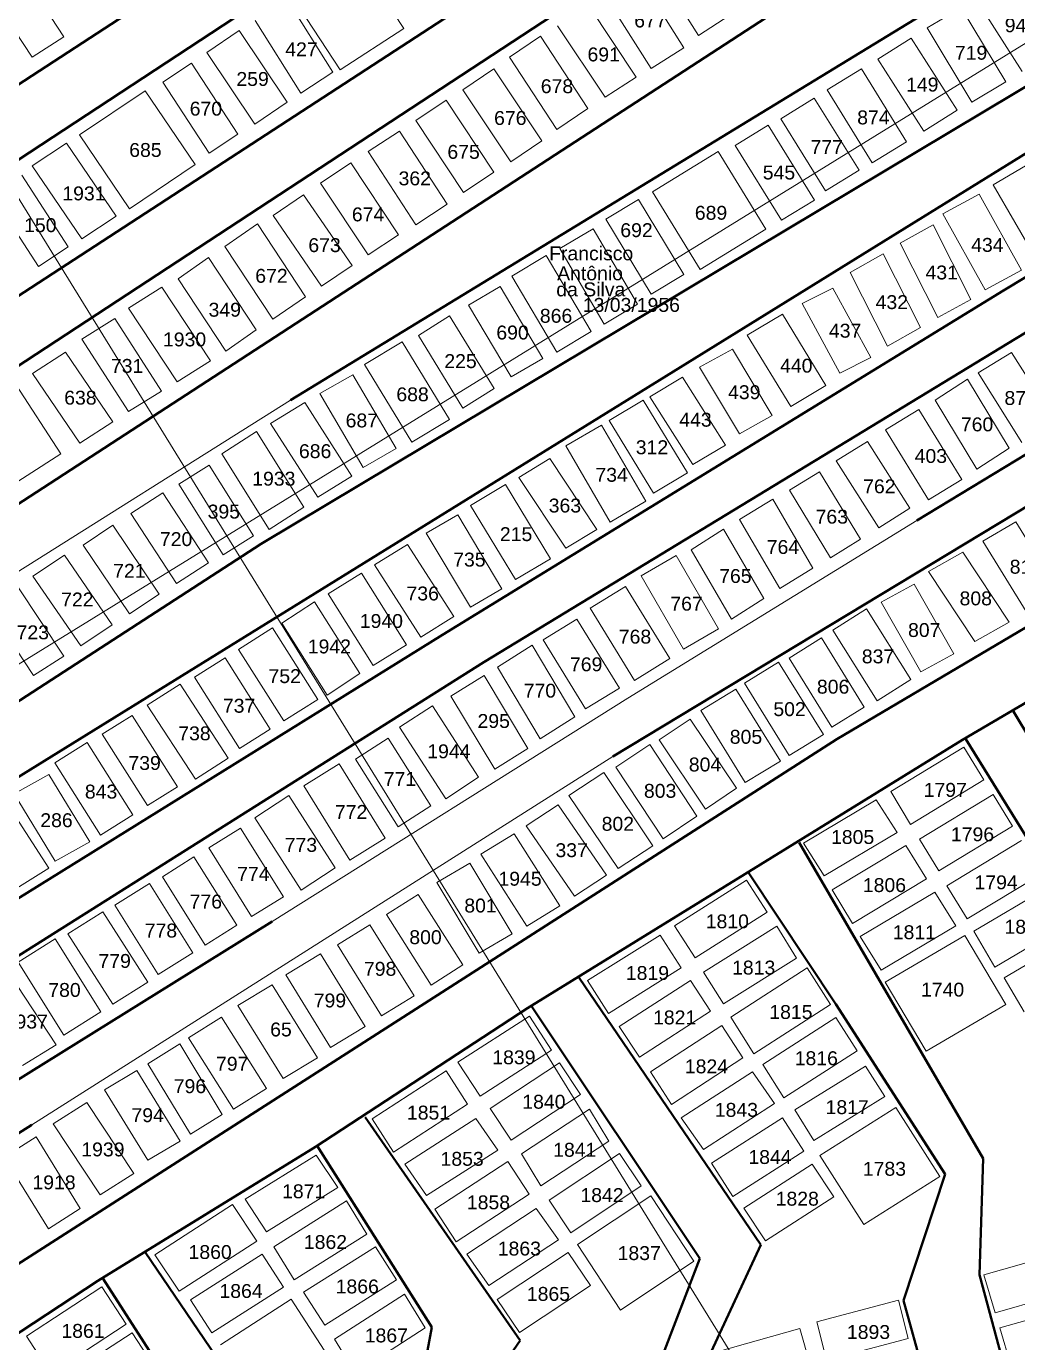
# Model space of a CAD drawing. Header units: inches. Extents: x 0 to 420, y 0 to 297.
# Drawn here: x 122.3 to 150.84, y 95.32 to 133.22 of the extents above; entities that cross this region are included whole.
import ezdxf

# ---------------------------------------------------------------- set-up
doc = ezdxf.new("R2010")
doc.units = ezdxf.units.IN
doc.header["$LTSCALE"] = 2.5
doc.header["$MEASUREMENT"] = 0
doc.layers.get('0').update_dxf_attribs({"lineweight": 0})
doc.layers.add('MALHA_COORDENADA4', color=10, linetype='Continuous', lineweight=0)
doc.layers.add('PEN 04', color=4, linetype='Continuous', lineweight=40)
doc.styles.get("Standard").update_dxf_attribs({"font": 'arial.ttf'})

msp = doc.modelspace()

# ---------------------------------------------------------------- linework, layer by layer
for p, q in [((131.758, 135.308, 2.671), (133.166, 133.16, 2.681)), ((122.007, 135.012, 2.697), (123.384, 132.925, 2.6)), ((140.347, 135.012, 2.456), (141.652, 132.959, 2.376)), ((139.883, 134.739, 2.526), (141.228, 132.609, 2.368)), ((121.093, 134.425, 2.661), (122.47, 132.338, 2.564)), ((129.814, 134.002, 2.672), (131.129, 131.904, 2.682)), ((129.93, 134.123, 2.674), (131.337, 131.975, 2.684)), ((138.492, 133.81, 2.472), (139.855, 131.756, 2.279)), ((138.941, 134.143, 2.495), (140.285, 132.013, 2.337)), ((149.663, 133.967, 2.264), (150.963, 131.924, 2.079)), ((141.652, 132.959, 2.376), (142.549, 133.547, 2.364)), ((148.233, 133.176, 2.28), (149.211, 133.757, 2.326)), ((149.211, 133.757, 2.326), (150.493, 131.622, 2.116)), ((127.497, 132.472, 2.397), (128.429, 133.106, 2.441)), ((128.429, 133.106, 2.441), (129.808, 131.036, 2.373)), ((128.887, 133.393, 2.376), (130.202, 131.296, 2.386)), ((131.337, 131.975, 2.684), (133.166, 133.16, 2.681)), ((137.596, 133.238, 2.478), (138.959, 131.183, 2.285)), ((148.233, 133.176, 2.28), (149.514, 131.04, 2.07)), ((122.47, 132.338, 2.564), (123.384, 132.925, 2.6)), ((136.209, 132.334, 2.377), (137.1, 132.94, 2.426)), ((137.1, 132.94, 2.426), (138.466, 130.86, 2.288)), ((147.77, 132.88, 2.172), (146.812, 132.276, 2.143)), ((147.77, 132.88, 2.172), (149.095, 130.807, 1.999)), ((127.497, 132.472, 2.397), (128.876, 130.403, 2.329)), ((136.209, 132.334, 2.377), (137.574, 130.254, 2.239)), ((140.285, 132.013, 2.337), (141.228, 132.609, 2.368)), ((146.812, 132.276, 2.143), (148.137, 130.204, 1.97)), ((127.058, 132.163, 2.38), (126.228, 131.616, 2.394)), ((127.058, 132.163, 2.38), (128.395, 130.12, 2.339)), ((131.129, 131.904, 2.682), (130.202, 131.296, 2.386)), ((135.755, 132, 2.358), (134.863, 131.399, 2.348)), ((135.755, 132, 2.358), (137.137, 129.928, 2.232)), ((145.357, 131.394, 2.144), (146.346, 132, 2.163)), ((146.346, 132, 2.163), (147.639, 129.895, 1.975)), ((126.228, 131.616, 2.394), (127.565, 129.573, 2.353)), ((139.855, 131.756, 2.279), (138.959, 131.183, 2.285)), ((149.514, 131.04, 2.07), (150.493, 131.622, 2.116)), ((123.83, 130.1, 2.413), (125.723, 131.369, 2.424)), ((125.723, 131.369, 2.424), (127.161, 129.243, 2.373)), ((134.863, 131.399, 2.348), (136.245, 129.327, 2.222)), ((144.979, 131.153, 2.108), (144.016, 130.565, 2.079)), ((144.979, 131.153, 2.108), (146.273, 129.08, 1.932)), ((145.357, 131.394, 2.144), (146.65, 129.289, 1.956)), ((128.876, 130.403, 2.329), (129.808, 131.036, 2.373)), ((133.511, 130.513, 2.259), (134.384, 131.101, 2.289)), ((134.384, 131.101, 2.289), (135.759, 129.025, 2.182)), ((137.574, 130.254, 2.239), (138.466, 130.86, 2.288)), ((149.095, 130.807, 1.999), (148.137, 130.204, 1.97)), ((133.511, 130.513, 2.259), (134.886, 128.437, 2.152)), ((133.511, 130.513, 2.259), (134.886, 128.437, 2.152)), ((144.016, 130.565, 2.079), (145.31, 128.492, 1.903)), ((123.83, 130.1, 2.413), (125.269, 127.973, 2.362)), ((128.395, 130.12, 2.339), (127.565, 129.573, 2.353)), ((133.039, 130.21, 2.284), (132.139, 129.618, 2.241)), ((133.039, 130.21, 2.284), (134.411, 128.103, 2.161)), ((142.705, 129.794, 2.128), (143.659, 130.378, 2.127)), ((143.659, 130.378, 2.127), (144.991, 128.223, 1.942)), ((123.46, 129.859, 2.41), (122.47, 129.208, 2.38)), ((123.46, 129.859, 2.41), (124.886, 127.758, 2.325)), ((137.137, 129.928, 2.232), (136.245, 129.327, 2.222)), ((142.705, 129.794, 2.128), (144.037, 127.639, 1.943)), ((146.65, 129.289, 1.956), (147.639, 129.895, 1.975)), ((125.269, 127.973, 2.362), (127.161, 129.243, 2.373)), ((130.772, 128.708, 2.175), (131.643, 129.291, 2.187)), ((131.643, 129.291, 2.187), (133.01, 127.225, 2.07)), ((132.139, 129.618, 2.241), (133.511, 127.51, 2.118)), ((142.216, 129.622, 2.067), (140.33, 128.462, 1.995)), ((142.216, 129.622, 2.067), (143.584, 127.385, 1.88)), ((122.17, 128.934, 2.328), (123.508, 126.877, 2.286)), ((122.47, 129.208, 2.38), (123.896, 127.108, 2.295)), ((134.886, 128.437, 2.152), (135.759, 129.025, 2.182)), ((146.273, 129.08, 1.932), (145.31, 128.492, 1.903)), ((150.132, 128.665, 1.823), (151.066, 129.203, 1.891)), ((130.772, 128.708, 2.175), (132.139, 126.642, 2.058)), ((150.132, 128.665, 1.823), (151.375, 126.514, 1.706)), ((121.313, 128.37, 2.266), (122.651, 126.313, 2.224)), ((130.281, 128.374, 2.209), (129.404, 127.779, 2.239)), ((130.281, 128.374, 2.209), (131.677, 126.333, 2.083)), ((138.98, 127.672, 2.002), (139.92, 128.241, 1.961)), ((139.92, 128.241, 1.961), (141.225, 126.082, 1.795)), ((140.33, 128.462, 1.995), (141.699, 126.225, 1.808)), ((144.037, 127.639, 1.943), (144.991, 128.223, 1.942)), ((149.729, 128.393, 1.874), (148.68, 127.826, 1.868)), ((149.729, 128.393, 1.874), (150.951, 126.204, 1.762)), ((124.886, 127.758, 2.325), (123.896, 127.108, 2.295)), ((129.404, 127.779, 2.239), (130.801, 125.738, 2.113)), ((134.411, 128.103, 2.161), (133.511, 127.51, 2.118)), ((148.68, 127.826, 1.868), (149.902, 125.637, 1.756)), ((128.014, 126.889, 2.304), (128.955, 127.533, 2.319)), ((128.955, 127.533, 2.319), (130.339, 125.434, 2.121)), ((138.618, 127.397, 1.986), (137.662, 126.824, 1.942)), ((138.618, 127.397, 1.986), (139.892, 125.224, 1.804)), ((138.98, 127.672, 2.002), (140.286, 125.513, 1.836)), ((143.584, 127.385, 1.88), (141.699, 126.225, 1.808)), ((147.455, 126.985, 1.743), (148.403, 127.509, 1.716)), ((148.403, 127.509, 1.716), (149.489, 125.361, 1.669)), ((132.139, 126.642, 2.058), (133.01, 127.225, 2.07)), ((147.455, 126.985, 1.743), (148.541, 124.837, 1.696)), ((122.651, 126.313, 2.224), (123.508, 126.877, 2.286)), ((128.014, 126.889, 2.304), (129.398, 124.79, 2.106)), ((136.273, 126.027, 1.968), (137.264, 126.625, 1.959)), ((137.264, 126.625, 1.959), (138.561, 124.437, 1.783)), ((137.662, 126.824, 1.942), (138.936, 124.651, 1.76)), ((146.962, 126.675, 1.741), (146.014, 126.135, 1.739)), ((146.962, 126.675, 1.741), (148.037, 124.551, 1.667)), ((127.545, 126.566, 2.254), (126.67, 125.949, 2.255)), ((127.545, 126.566, 2.254), (128.917, 124.485, 2.076)), ((131.677, 126.333, 2.083), (130.801, 125.738, 2.113)), ((126.67, 125.949, 2.255), (128.042, 123.869, 2.077)), ((136.273, 126.027, 1.968), (137.57, 123.839, 1.792)), ((140.286, 125.513, 1.836), (141.225, 126.082, 1.795)), ((146.014, 126.135, 1.739), (147.088, 124.012, 1.665)), ((150.951, 126.204, 1.762), (149.902, 125.637, 1.756)), ((125.242, 125.105, 2.13), (126.203, 125.717, 2.17)), ((126.203, 125.717, 2.17), (127.603, 123.597, 2.018)), ((135.944, 125.733, 1.895), (135.033, 125.2, 1.949)), ((135.944, 125.733, 1.895), (137.168, 123.662, 1.763)), ((144.631, 125.24, 1.707), (145.517, 125.687, 1.715)), ((145.517, 125.687, 1.715), (146.608, 123.685, 1.639)), ((125.242, 125.105, 2.13), (126.642, 122.985, 1.978)), ((129.398, 124.79, 2.106), (130.339, 125.434, 2.121)), ((135.033, 125.2, 1.949), (136.256, 123.129, 1.817)), ((139.892, 125.224, 1.804), (138.936, 124.651, 1.76)), ((144.631, 125.24, 1.707), (145.722, 123.238, 1.631)), ((148.541, 124.837, 1.696), (149.489, 125.361, 1.669)), ((124.849, 124.807, 2.134), (123.904, 124.216, 2.074)), ((124.849, 124.807, 2.134), (126.189, 122.721, 1.928)), ((133.587, 124.324, 1.889), (134.484, 124.884, 1.877)), ((134.484, 124.884, 1.877), (135.765, 122.793, 1.773)), ((144.067, 124.936, 1.699), (143.053, 124.331, 1.696)), ((144.067, 124.936, 1.699), (145.319, 122.881, 1.594)), ((128.917, 124.485, 2.076), (128.042, 123.869, 2.077)), ((133.587, 124.324, 1.889), (134.868, 122.234, 1.785)), ((137.57, 123.839, 1.792), (138.561, 124.437, 1.783)), ((143.053, 124.331, 1.696), (144.305, 122.276, 1.591)), ((148.037, 124.551, 1.667), (147.088, 124.012, 1.665)), ((123.904, 124.216, 2.074), (125.243, 122.13, 1.868)), ((133.121, 124.139, 1.925), (132.037, 123.487, 1.914)), ((133.121, 124.139, 1.925), (134.482, 121.904, 1.809)), ((122.484, 123.225, 1.939), (123.432, 123.838, 1.937)), ((123.432, 123.838, 1.937), (124.791, 121.836, 1.849)), ((126.642, 122.985, 1.978), (127.603, 123.597, 2.018)), ((137.168, 123.662, 1.763), (136.256, 123.129, 1.817)), ((141.683, 123.413, 1.649), (142.63, 123.933, 1.676)), ((142.63, 123.933, 1.676), (143.774, 122.015, 1.572)), ((145.722, 123.238, 1.631), (146.608, 123.685, 1.639)), ((150.663, 123.832, 1.607), (149.698, 123.249, 1.633)), ((150.663, 123.832, 1.607), (151.922, 121.829, 1.429)), ((122.484, 123.225, 1.939), (123.843, 121.223, 1.851)), ((130.748, 122.65, 1.908), (131.698, 123.188, 1.933)), ((131.698, 123.188, 1.933), (132.945, 121.064, 1.775)), ((132.037, 123.487, 1.914), (133.398, 121.252, 1.798)), ((141.683, 123.413, 1.649), (142.826, 121.495, 1.545)), ((149.698, 123.249, 1.633), (150.957, 121.246, 1.455)), ((122.004, 122.908, 1.965), (123.3, 120.911, 1.871)), ((141.193, 123.119, 1.649), (140.245, 122.561, 1.634)), ((141.193, 123.119, 1.649), (142.431, 121.161, 1.55)), ((145.319, 122.881, 1.594), (144.305, 122.276, 1.591)), ((148.463, 122.463, 1.542), (149.396, 123.064, 1.54)), ((149.396, 123.064, 1.54), (150.591, 121.075, 1.445)), ((129.909, 122.457, 1.974), (116.827, 114.229, 1.64)), ((126.189, 122.721, 1.928), (125.243, 122.13, 1.868)), ((130.748, 122.65, 1.908), (131.995, 120.526, 1.75)), ((134.868, 122.234, 1.785), (135.765, 122.793, 1.773)), ((139.081, 121.872, 1.622), (140.057, 122.46, 1.643)), ((140.057, 122.46, 1.643), (141.333, 120.366, 1.539)), ((140.245, 122.561, 1.634), (141.482, 120.604, 1.535)), ((148.463, 122.463, 1.542), (149.657, 120.474, 1.447)), ((130.315, 122.392, 1.894), (129.331, 121.788, 1.89)), ((130.315, 122.392, 1.894), (131.674, 120.275, 1.695)), ((147.988, 122.194, 1.552), (147.031, 121.608, 1.537)), ((147.988, 122.194, 1.552), (149.225, 120.179, 1.459)), ((123.843, 121.223, 1.851), (124.791, 121.836, 1.849)), ((129.331, 121.788, 1.89), (130.69, 119.671, 1.691)), ((134.482, 121.904, 1.809), (133.398, 121.252, 1.798)), ((138.857, 121.739, 1.621), (137.83, 121.142, 1.556)), ((138.857, 121.739, 1.621), (140.131, 119.548, 1.545)), ((139.081, 121.872, 1.622), (140.356, 119.778, 1.518)), ((142.826, 121.495, 1.545), (143.774, 122.015, 1.572)), ((127.93, 120.916, 1.834), (128.93, 121.557, 1.832)), ((128.93, 121.557, 1.832), (130.289, 119.376, 1.691)), ((147.031, 121.608, 1.537), (148.267, 119.593, 1.444)), ((123.3, 120.911, 1.871), (121.47, 119.74, 1.871)), ((127.93, 120.916, 1.834), (129.289, 118.735, 1.693)), ((131.995, 120.526, 1.75), (132.945, 121.064, 1.775)), ((137.83, 121.142, 1.556), (139.103, 118.951, 1.48)), ((142.431, 121.161, 1.55), (141.482, 120.604, 1.535)), ((145.617, 120.709, 1.437), (146.514, 121.271, 1.471)), ((146.514, 121.271, 1.471), (147.733, 119.346, 1.394)), ((149.657, 120.474, 1.447), (150.591, 121.075, 1.445)), ((127.564, 120.588, 1.785), (126.688, 120.038, 1.732)), ((127.564, 120.588, 1.785), (128.843, 118.556, 1.658)), ((136.476, 120.235, 1.57), (137.373, 120.779, 1.595)), ((137.373, 120.779, 1.595), (138.728, 118.74, 1.472)), ((145.617, 120.709, 1.437), (146.836, 118.785, 1.36)), ((131.674, 120.275, 1.695), (130.69, 119.671, 1.691)), ((136.476, 120.235, 1.57), (137.83, 118.196, 1.447)), ((140.356, 119.778, 1.518), (141.333, 120.366, 1.539)), ((145.137, 120.401, 1.396), (144.27, 119.867, 1.352)), ((145.137, 120.401, 1.396), (146.316, 118.456, 1.367)), ((149.225, 120.179, 1.459), (148.267, 119.593, 1.444)), ((125.308, 119.195, 1.738), (126.228, 119.795, 1.735)), ((126.228, 119.795, 1.735), (127.544, 117.777, 1.639)), ((126.688, 120.038, 1.732), (127.968, 118.006, 1.605)), ((136.098, 120.028, 1.576), (135.083, 119.426, 1.561)), ((136.098, 120.028, 1.576), (137.393, 117.896, 1.422)), ((144.27, 119.867, 1.352), (145.449, 117.922, 1.323)), ((135.083, 119.426, 1.561), (136.378, 117.294, 1.407)), ((140.131, 119.548, 1.545), (139.103, 118.951, 1.48)), ((142.834, 119.023, 1.351), (143.787, 119.61, 1.383)), ((143.787, 119.61, 1.383), (144.945, 117.62, 1.337)), ((125.308, 119.195, 1.738), (126.625, 117.177, 1.642)), ((129.289, 118.735, 1.693), (130.289, 119.376, 1.691)), ((133.815, 118.633, 1.586), (134.723, 119.162, 1.592)), ((134.723, 119.162, 1.592), (135.99, 117.025, 1.416)), ((142.834, 119.023, 1.351), (143.993, 117.033, 1.305)), ((146.836, 118.785, 1.36), (147.733, 119.346, 1.394)), ((124.791, 118.861, 1.694), (123.938, 118.289, 1.667)), ((124.791, 118.861, 1.694), (126.128, 116.877, 1.593)), ((133.815, 118.633, 1.586), (135.083, 116.496, 1.41)), ((137.83, 118.196, 1.447), (138.728, 118.74, 1.472)), ((139.613, 113.878, 1.209), (147.938, 118.998, 1.395)), ((142.37, 118.742, 1.352), (141.435, 118.15, 1.317)), ((142.37, 118.742, 1.352), (143.529, 116.748, 1.283)), ((149.835, 118.398, 1.187), (150.779, 118.953, 1.217)), ((150.779, 118.953, 1.217), (152.028, 116.933, 1.043)), ((123.938, 118.289, 1.667), (125.275, 116.304, 1.566)), ((128.843, 118.556, 1.658), (127.968, 118.006, 1.605)), ((132.325, 117.716, 1.483), (133.275, 118.309, 1.505)), ((133.275, 118.309, 1.505), (134.612, 116.232, 1.388)), ((146.316, 118.456, 1.367), (145.449, 117.922, 1.323)), ((149.835, 118.398, 1.187), (151.084, 116.379, 1.013)), ((122.493, 117.396, 1.694), (123.4, 117.995, 1.706)), ((123.4, 117.995, 1.706), (124.775, 115.989, 1.504)), ((137.393, 117.896, 1.422), (136.378, 117.294, 1.407)), ((140, 117.406, 1.343), (141.004, 117.992, 1.375)), ((141.004, 117.992, 1.375), (142.225, 115.877, 1.31)), ((141.435, 118.15, 1.317), (142.595, 116.156, 1.248)), ((149.257, 118.081, 1.205), (148.269, 117.53, 1.201)), ((149.257, 118.081, 1.205), (150.593, 116.064, 1.001)), ((126.625, 117.177, 1.642), (127.544, 117.777, 1.639)), ((132.325, 117.716, 1.483), (133.662, 115.639, 1.366)), ((143.993, 117.033, 1.305), (144.945, 117.62, 1.337)), ((148.269, 117.53, 1.201), (149.604, 115.513, 0.997)), ((122.039, 117.117, 1.679), (123.381, 115.091, 1.484)), ((122.493, 117.396, 1.694), (123.868, 115.391, 1.492)), ((131.952, 117.478, 1.507), (130.991, 116.881, 1.514)), ((131.952, 117.478, 1.507), (133.248, 115.416, 1.338)), ((140, 117.406, 1.343), (141.221, 115.292, 1.278)), ((146.906, 116.644, 1.181), (147.86, 117.166, 1.234)), ((147.86, 117.166, 1.234), (149.001, 115.157, 0.987)), ((126.128, 116.877, 1.593), (125.275, 116.304, 1.566)), ((130.991, 116.881, 1.514), (132.287, 114.819, 1.345)), ((135.083, 116.496, 1.41), (135.99, 117.025, 1.416)), ((138.532, 116.467, 1.31), (139.551, 117.098, 1.32)), ((139.551, 117.098, 1.32), (140.827, 115.024, 1.146)), ((143.529, 116.748, 1.283), (142.595, 116.156, 1.248)), ((121.171, 116.554, 1.636), (122.513, 114.528, 1.441)), ((129.66, 116.039, 1.522), (130.597, 116.655, 1.529)), ((130.597, 116.655, 1.529), (131.902, 114.587, 1.323)), ((138.532, 116.467, 1.31), (139.808, 114.393, 1.136)), ((146.487, 116.453, 1.198), (145.521, 115.841, 1.193)), ((146.487, 116.453, 1.198), (147.76, 114.414, 0.928)), ((146.906, 116.644, 1.181), (148.047, 114.636, 0.934)), ((123.868, 115.391, 1.492), (124.775, 115.989, 1.504)), ((129.66, 116.039, 1.522), (130.965, 113.971, 1.316)), ((133.662, 115.639, 1.366), (134.612, 116.232, 1.388)), ((138.151, 116.155, 1.314), (137.18, 115.562, 1.297)), ((138.151, 116.155, 1.314), (139.372, 114.169, 1.151)), ((150.593, 116.064, 1.001), (149.604, 115.513, 0.997)), ((129.392, 115.901, 1.55), (128.409, 115.285, 1.513)), ((129.392, 115.901, 1.55), (130.693, 113.84, 1.328)), ((141.221, 115.292, 1.278), (142.225, 115.877, 1.31)), ((144.26, 115.036, 1.148), (145.192, 115.613, 1.102)), ((145.192, 115.613, 1.102), (146.419, 113.618, 0.894)), ((145.521, 115.841, 1.193), (146.795, 113.802, 0.923)), ((128.409, 115.285, 1.513), (129.711, 113.224, 1.291)), ((133.248, 115.416, 1.338), (132.287, 114.819, 1.345)), ((135.868, 114.774, 1.262), (136.861, 115.403, 1.282)), ((136.861, 115.403, 1.282), (138.089, 113.34, 1.128)), ((137.18, 115.562, 1.297), (138.4, 113.576, 1.134)), ((123.381, 115.091, 1.484), (122.513, 114.528, 1.441)), ((127.141, 114.487, 1.326), (128.022, 115.038, 1.397)), ((128.022, 115.038, 1.397), (129.319, 112.983, 1.29)), ((139.808, 114.393, 1.136), (140.827, 115.024, 1.146)), ((143.955, 114.916, 1.125), (142.969, 114.312, 1.174)), ((143.955, 114.916, 1.125), (145.243, 112.83, 0.799)), ((144.26, 115.036, 1.148), (145.488, 113.041, 0.94)), ((148.047, 114.636, 0.934), (149.001, 115.157, 0.987)), ((127.141, 114.487, 1.326), (128.438, 112.432, 1.219)), ((130.965, 113.971, 1.316), (131.902, 114.587, 1.323)), ((135.476, 114.532, 1.228), (134.519, 113.937, 1.224)), ((135.476, 114.532, 1.228), (136.742, 112.434, 1.083)), ((135.868, 114.774, 1.262), (137.096, 112.711, 1.108)), ((126.727, 114.284, 1.325), (125.784, 113.682, 1.298)), ((126.727, 114.284, 1.325), (128.116, 112.153, 1.216)), ((139.372, 114.169, 1.151), (138.4, 113.576, 1.134)), ((141.715, 113.523, 1.046), (142.726, 114.141, 1.038)), ((142.726, 114.141, 1.038), (144.007, 112.065, 0.875)), ((142.969, 114.312, 1.174), (144.256, 112.226, 0.848)), ((147.76, 114.414, 0.928), (146.795, 113.802, 0.923)), ((129.374, 107.449, 0.952), (139.613, 113.878, 1.209)), ((130.693, 113.84, 1.328), (129.711, 113.224, 1.291)), ((134.519, 113.937, 1.224), (135.785, 111.839, 1.079)), ((124.487, 112.844, 1.226), (125.353, 113.381, 1.269)), ((125.353, 113.381, 1.269), (126.654, 111.326, 1.173)), ((125.784, 113.682, 1.298), (127.172, 111.55, 1.189)), ((133.041, 113.042, 1.102), (133.99, 113.662, 1.13)), ((133.99, 113.662, 1.13), (135.322, 111.602, 1.083)), ((137.096, 112.711, 1.108), (138.089, 113.34, 1.128)), ((141.715, 113.523, 1.046), (142.996, 111.448, 0.883)), ((145.488, 113.041, 0.94), (146.419, 113.618, 0.894)), ((128.438, 112.432, 1.219), (129.319, 112.983, 1.29)), ((133.041, 113.042, 1.102), (134.373, 110.982, 1.055)), ((141.412, 113.28, 0.992), (140.522, 112.68, 1)), ((141.412, 113.28, 0.992), (142.743, 111.284, 0.811)), ((124.049, 112.6, 1.243), (123.127, 112.017, 1.248)), ((124.049, 112.6, 1.243), (125.365, 110.522, 1.114)), ((124.487, 112.844, 1.226), (125.788, 110.788, 1.13)), ((132.722, 112.733, 1.08), (131.776, 112.126, 1.051)), ((132.722, 112.733, 1.08), (133.95, 110.78, 1.003)), ((140.522, 112.68, 1), (141.853, 110.684, 0.819)), ((145.243, 112.83, 0.799), (144.256, 112.226, 0.848)), ((139.18, 112.199, 1.044), (122.458, 101.6, 0.681)), ((136.742, 112.434, 1.083), (135.785, 111.839, 1.079)), ((139.274, 111.892, 0.929), (140.247, 112.546, 0.969)), ((140.247, 112.546, 0.969), (141.601, 110.485, 0.815)), ((149.289, 112.473, 0.662), (147.182, 111.195, 0.901)), ((149.289, 112.473, 0.662), (149.861, 111.525, 0.659)), ((123.127, 112.017, 1.248), (124.442, 109.939, 1.119)), ((128.116, 112.153, 1.216), (127.172, 111.55, 1.189)), ((130.294, 111.36, 1.16), (131.31, 111.993, 1.138)), ((131.31, 111.993, 1.138), (132.632, 109.85, 1.023)), ((131.776, 112.126, 1.051), (133.004, 110.173, 0.974)), ((139.274, 111.892, 0.929), (140.628, 109.831, 0.775)), ((142.996, 111.448, 0.883), (144.007, 112.065, 0.875)), ((121.954, 111.126, 1.164), (122.951, 111.678, 1.191)), ((122.951, 111.678, 1.191), (124.128, 109.743, 1.119)), ((134.373, 110.982, 1.055), (135.322, 111.602, 1.083)), ((138.922, 111.737, 0.919), (137.922, 111.081, 0.93)), ((138.922, 111.737, 0.919), (140.338, 109.63, 0.766)), ((149.861, 111.525, 0.659), (147.754, 110.247, 0.898)), ((121.954, 111.126, 1.164), (123.13, 109.191, 1.092)), ((125.788, 110.788, 1.13), (126.654, 111.326, 1.173)), ((129.854, 111.08, 1.169), (128.877, 110.432, 1.157)), ((129.854, 111.08, 1.169), (131.19, 108.996, 1.089)), ((130.294, 111.36, 1.16), (131.616, 109.216, 1.045)), ((137.922, 111.081, 0.93), (139.339, 108.974, 0.777)), ((142.743, 111.284, 0.811), (141.853, 110.684, 0.819)), ((147.182, 111.195, 0.901), (147.754, 110.247, 0.898)), ((150.127, 111.11, 0.641), (148.012, 109.825, 0.812)), ((150.127, 111.11, 0.641), (150.684, 110.198, 0.621)), ((121.625, 111.036, 1.155), (122.952, 108.983, 1.094)), ((133.95, 110.78, 1.003), (133.004, 110.173, 0.974)), ((136.687, 110.201, 0.92), (137.608, 110.807, 0.938)), ((137.608, 110.807, 0.938), (138.998, 108.783, 0.787)), ((144.67, 109.707, 0.578), (146.767, 110.952, 0.921)), ((146.767, 110.952, 0.921), (147.368, 110.01, 0.886)), ((125.365, 110.522, 1.114), (124.442, 109.939, 1.119)), ((128.877, 110.432, 1.157), (130.213, 108.348, 1.077)), ((140.628, 109.831, 0.775), (141.601, 110.485, 0.815)), ((127.556, 109.572, 1.023), (128.471, 110.135, 1.082)), ((128.471, 110.135, 1.082), (129.7, 108.156, 0.994)), ((136.34, 109.971, 0.747), (135.389, 109.386, 0.716)), ((136.34, 109.971, 0.747), (137.659, 107.897, 0.713)), ((136.687, 110.201, 0.92), (138.077, 108.177, 0.769)), ((145.271, 108.766, 0.543), (147.368, 110.01, 0.886)), ((150.684, 110.198, 0.621), (148.57, 108.913, 0.792)), ((123.13, 109.191, 1.092), (124.128, 109.743, 1.119)), ((127.556, 109.572, 1.023), (128.786, 107.593, 0.935)), ((131.616, 109.216, 1.045), (132.632, 109.85, 1.023)), ((140.338, 109.63, 0.766), (139.339, 108.974, 0.777)), ((144.67, 109.707, 0.578), (145.271, 108.766, 0.543)), ((145.496, 108.359, 0.541), (147.619, 109.639, 0.835)), ((147.619, 109.639, 0.835), (148.208, 108.675, 0.808)), ((148.012, 109.825, 0.812), (148.57, 108.913, 0.792)), ((150.949, 109.779, 0.662), (148.799, 108.479, 0.881)), ((127.126, 109.313, 1.032), (126.219, 108.739, 1.018)), ((127.126, 109.313, 1.032), (128.361, 107.343, 0.912)), ((135.389, 109.386, 0.716), (136.708, 107.312, 0.682)), ((122.952, 108.983, 1.094), (121.151, 107.862, 1.091)), ((131.19, 108.996, 1.089), (130.213, 108.348, 1.077)), ((134.118, 108.569, 0.825), (135.064, 109.126, 0.898)), ((135.064, 109.126, 0.898), (136.285, 107.097, 0.669)), ((138.077, 108.177, 0.769), (138.998, 108.783, 0.787)), ((151.532, 108.824, 0.61), (149.382, 107.524, 0.829)), ((124.852, 107.917, 1.082), (125.845, 108.543, 1.106)), ((125.845, 108.543, 1.106), (127.092, 106.547, 0.944)), ((126.219, 108.739, 1.018), (127.453, 106.769, 0.898)), ((134.118, 108.569, 0.825), (135.339, 106.54, 0.596)), ((143.032, 108.644, 0.58), (140.957, 107.328, 0.698)), ((143.63, 107.718, 0.518), (143.032, 108.644, 0.58)), ((146.086, 107.395, 0.514), (148.208, 108.675, 0.808)), ((148.799, 108.479, 0.881), (149.382, 107.524, 0.829)), ((151.776, 108.477, 0.811), (149.57, 107.176, 0.757)), ((128.786, 107.593, 0.935), (129.7, 108.156, 0.994)), ((133.584, 108.228, 0.802), (132.669, 107.648, 0.788)), ((133.584, 108.228, 0.802), (134.867, 106.198, 0.588)), ((145.496, 108.359, 0.541), (146.086, 107.395, 0.514)), ((146.301, 107.017, 0.627), (148.448, 108.295, 0.829)), ((148.448, 108.295, 0.829), (149.053, 107.324, 0.774)), ((124.507, 107.731, 1.06), (123.497, 107.094, 1.046)), ((124.507, 107.731, 1.06), (125.797, 105.707, 0.908)), ((124.852, 107.917, 1.082), (126.099, 105.921, 0.92)), ((132.669, 107.648, 0.788), (133.952, 105.618, 0.574)), ((137.659, 107.897, 0.713), (136.708, 107.312, 0.682)), ((143.63, 107.718, 0.518), (141.555, 106.403, 0.636)), ((128.361, 107.343, 0.912), (127.453, 106.769, 0.898)), ((131.258, 106.777, 0.749), (132.191, 107.352, 0.738)), ((132.191, 107.352, 0.738), (133.462, 105.313, 0.56)), ((141.555, 106.403, 0.636), (140.957, 107.328, 0.698)), ((143.902, 107.314, 0.502), (141.795, 105.994, 0.708)), ((144.472, 106.398, 0.504), (143.902, 107.314, 0.502)), ((146.906, 106.047, 0.572), (149.053, 107.324, 0.774)), ((152.386, 107.437, 0.746), (150.18, 106.135, 0.692)), ((122.069, 106.279, 1.021), (123.137, 106.953, 1.053)), ((123.137, 106.953, 1.053), (124.45, 104.853, 0.901)), ((123.497, 107.094, 1.046), (124.788, 105.07, 0.894)), ((135.339, 106.54, 0.596), (136.285, 107.097, 0.669)), ((138.45, 105.748, 0.581), (140.545, 107.061, 0.715)), ((141.149, 106.112, 0.708), (140.545, 107.061, 0.715)), ((146.301, 107.017, 0.627), (146.906, 106.047, 0.572)), ((147.025, 105.706, 0.446), (149.317, 107.044, 0.735)), ((149.317, 107.044, 0.735), (150.491, 105.058, 0.719)), ((149.57, 107.176, 0.757), (150.18, 106.135, 0.692)), ((152.596, 107.091, 0.584), (150.451, 105.824, 0.551)), ((126.099, 105.921, 0.92), (127.092, 106.547, 0.944)), ((130.772, 106.518, 0.752), (129.775, 105.915, 0.729)), ((130.772, 106.518, 0.752), (132.056, 104.428, 0.569)), ((131.258, 106.777, 0.749), (132.529, 104.738, 0.571)), ((122.069, 106.279, 1.021), (123.382, 104.178, 0.869)), ((134.867, 106.198, 0.588), (133.952, 105.618, 0.574)), ((144.472, 106.398, 0.504), (142.366, 105.078, 0.71)), ((121.815, 105.943, 1.028), (123.159, 103.894, 0.819)), ((129.775, 105.915, 0.729), (131.058, 103.825, 0.546)), ((139.055, 104.799, 0.574), (138.45, 105.748, 0.581)), ((139.055, 104.799, 0.574), (141.149, 106.112, 0.708)), ((139.366, 104.424, 0.361), (141.416, 105.751, 0.682)), ((141.999, 104.866, 0.653), (141.416, 105.751, 0.682)), ((142.366, 105.078, 0.71), (141.795, 105.994, 0.708)), ((144.78, 106.114, 0.527), (142.578, 104.694, 0.698)), ((145.448, 105.058, 0.504), (144.78, 106.114, 0.527)), ((150.451, 105.824, 0.551), (151.026, 104.845, 0.576)), ((125.797, 105.707, 0.908), (124.788, 105.07, 0.894)), ((128.394, 105.028, 0.644), (129.379, 105.631, 0.665)), ((129.379, 105.631, 0.665), (130.68, 103.529, 0.526)), ((147.025, 105.706, 0.446), (148.198, 103.72, 0.43)), ((128.394, 105.028, 0.644), (129.695, 102.926, 0.505)), ((132.529, 104.738, 0.571), (133.462, 105.313, 0.56)), ((145.448, 105.058, 0.504), (143.246, 103.639, 0.675)), ((148.198, 103.72, 0.43), (150.491, 105.058, 0.719)), ((123.382, 104.178, 0.869), (124.45, 104.853, 0.901)), ((127.921, 104.692, 0.613), (126.968, 104.1, 0.596)), ((127.921, 104.692, 0.613), (129.216, 102.64, 0.493)), ((136.787, 104.725, 0.449), (134.727, 103.396, 0.613)), ((136.787, 104.725, 0.449), (137.422, 103.749, 0.405)), ((139.95, 103.54, 0.332), (141.999, 104.866, 0.653)), ((143.246, 103.639, 0.675), (142.578, 104.694, 0.698)), ((145.603, 104.684, 0.436), (143.499, 103.334, 0.608)), ((146.215, 103.722, 0.374), (145.603, 104.684, 0.436)), ((132.056, 104.428, 0.569), (131.058, 103.825, 0.546)), ((139.95, 103.54, 0.332), (139.366, 104.424, 0.361)), ((140.27, 103.118, 0.457), (142.324, 104.453, 0.658)), ((142.922, 103.52, 0.666), (142.324, 104.453, 0.658)), ((123.159, 103.894, 0.819), (122.196, 103.299, 0.718)), ((125.8, 103.356, 0.62), (126.718, 103.929, 0.614)), ((126.718, 103.929, 0.614), (127.944, 101.896, 0.5)), ((126.968, 104.1, 0.596), (128.263, 102.048, 0.476)), ((129.695, 102.926, 0.505), (130.68, 103.529, 0.526)), ((137.422, 103.749, 0.405), (135.362, 102.42, 0.569)), ((140.868, 102.184, 0.465), (142.922, 103.52, 0.666)), ((146.215, 103.722, 0.374), (144.11, 102.371, 0.546)), ((125.482, 103.16, 0.626), (124.549, 102.605, 0.649)), ((125.482, 103.16, 0.626), (126.73, 101.129, 0.531)), ((125.8, 103.356, 0.62), (127.026, 101.323, 0.506)), ((132.259, 101.769, 0.437), (134.383, 103.148, 0.576)), ((134.383, 103.148, 0.576), (134.999, 102.188, 0.563)), ((134.727, 103.396, 0.613), (135.362, 102.42, 0.569)), ((137.651, 103.377, 0.359), (135.656, 102.068, 0.539)), ((137.651, 103.377, 0.359), (138.253, 102.464, 0.286)), ((140.868, 102.184, 0.465), (140.27, 103.118, 0.457)), ((141.152, 101.797, 0.193), (143.204, 103.126, 0.533)), ((143.842, 102.214, 0.467), (143.204, 103.126, 0.533)), ((144.11, 102.371, 0.546), (143.499, 103.334, 0.608)), ((146.455, 103.287, 0.348), (144.419, 102.023, 0.427)), ((147.01, 102.408, 0.211), (146.455, 103.287, 0.348)), ((124.549, 102.605, 0.649), (125.796, 100.574, 0.554)), ((129.216, 102.64, 0.493), (128.263, 102.048, 0.476)), ((138.253, 102.464, 0.286), (136.257, 101.155, 0.466)), ((147.01, 102.408, 0.211), (144.974, 101.144, 0.29)), ((123.073, 101.623, 0.682), (124.043, 102.241, 0.698)), ((124.043, 102.241, 0.698), (125.397, 100.193, 0.567)), ((132.875, 100.809, 0.424), (134.999, 102.188, 0.563)), ((135.656, 102.068, 0.539), (136.257, 101.155, 0.466)), ((138.517, 102.048, 0.28), (136.557, 100.764, 0.004)), ((138.517, 102.048, 0.28), (139.068, 101.121, 0.652)), ((141.789, 100.885, 0.127), (143.842, 102.214, 0.467)), ((144.974, 101.144, 0.29), (144.419, 102.023, 0.427)), ((147.325, 102.09, 0.158), (145.139, 100.708, 0.431)), ((148.593, 100.108, 0.154), (147.325, 102.09, 0.158)), ((123.073, 101.623, 0.682), (124.428, 99.575, 0.551)), ((127.026, 101.323, 0.506), (127.944, 101.896, 0.5)), ((132.259, 101.769, 0.437), (132.875, 100.809, 0.424)), ((133.193, 100.467, 0.219), (135.243, 101.78, 0.532)), ((135.243, 101.78, 0.532), (135.871, 100.87, 0.469)), ((141.789, 100.885, 0.127), (141.152, 101.797, 0.193)), ((142.023, 100.49, 0.1), (144.069, 101.798, 0.434)), ((144.682, 100.84, 0.367), (144.069, 101.798, 0.434)), ((121.665, 100.667, 0.597), (122.584, 101.251, 0.608)), ((122.584, 101.251, 0.608), (123.856, 99.185, 0.515)), ((126.73, 101.129, 0.531), (125.796, 100.574, 0.554)), ((133.821, 99.557, 0.156), (135.871, 100.87, 0.469)), ((139.068, 101.121, 0.652), (137.108, 99.837, 0.376)), ((142.637, 99.533, 0.033), (144.682, 100.84, 0.367)), ((121.665, 100.667, 0.597), (122.936, 98.601, 0.504)), ((130.649, 100.723, 0.308), (128.597, 99.451, 0.336)), ((131.272, 99.787, 0.234), (130.649, 100.723, 0.308)), ((133.193, 100.467, 0.219), (133.821, 99.557, 0.156)), ((134.062, 99.166, 0.141), (136.163, 100.537, 0.458)), ((136.163, 100.537, 0.458), (136.773, 99.598, 0.383)), ((136.557, 100.764, 0.004), (137.108, 99.837, 0.376)), ((139.38, 100.77, 0.214), (137.352, 99.423, 0.385)), ((139.38, 100.77, 0.214), (140.001, 99.835, 0.134)), ((142.637, 99.533, 0.033), (142.023, 100.49, 0.1)), ((142.954, 99.198, 0.063), (144.925, 100.458, 0.351)), ((145.548, 99.519, 0.361), (144.925, 100.458, 0.351)), ((146.408, 98.726, 0.427), (145.139, 100.708, 0.431)), ((124.428, 99.575, 0.551), (125.397, 100.193, 0.567)), ((148.593, 100.108, 0.154), (146.408, 98.726, 0.427)), ((131.272, 99.787, 0.234), (129.22, 98.514, 0.262)), ((140.001, 99.835, 0.134), (137.973, 98.488, 0.305)), ((129.22, 98.514, 0.262), (128.597, 99.451, 0.336)), ((131.516, 99.405, 0.206), (129.43, 98.085, 0.294)), ((132.099, 98.449, 0.17), (131.516, 99.405, 0.206)), ((134.672, 98.228, 0.066), (136.773, 99.598, 0.383)), ((137.352, 99.423, 0.385), (137.973, 98.488, 0.305)), ((140.278, 99.553, 0.084), (138.163, 98.147, 0.095)), ((140.278, 99.553, 0.084), (141.519, 97.668, 0.018)), ((143.577, 98.259, 0.073), (145.548, 99.519, 0.361)), ((122.936, 98.601, 0.504), (123.856, 99.185, 0.515)), ((126.003, 97.856, 0.346), (128.239, 99.299, 0.378)), ((128.938, 98.246, 0.277), (128.239, 99.299, 0.378)), ((134.062, 99.166, 0.141), (134.672, 98.228, 0.066)), ((134.978, 97.871, 0.039), (136.98, 99.184, 0.359)), ((136.98, 99.184, 0.359), (137.621, 98.285, 0.262)), ((143.577, 98.259, 0.073), (142.954, 99.198, 0.063)), ((126.702, 96.803, 0.245), (128.938, 98.246, 0.277)), ((132.099, 98.449, 0.17), (130.013, 97.129, 0.258)), ((135.619, 96.971, -0.058), (137.621, 98.285, 0.262)), ((126.702, 96.803, 0.245), (126.003, 97.856, 0.346)), ((127.032, 96.558, 0.084), (129.092, 97.869, 0.28)), ((129.703, 96.917, 0.197), (129.092, 97.869, 0.28)), ((130.013, 97.129, 0.258), (129.43, 98.085, 0.294)), ((132.348, 98.08, 0.104), (130.281, 96.774, 0.271)), ((132.957, 97.135, 0.077), (132.348, 98.08, 0.104)), ((134.978, 97.871, 0.039), (135.619, 96.971, -0.058)), ((135.856, 96.568, 0.134), (137.897, 97.919, 0.197)), ((137.897, 97.919, 0.197), (138.542, 96.965, 0.141)), ((138.163, 98.147, 0.095), (139.404, 96.262, 0.029)), ((149.86, 97.272, -0.345), (152.194, 97.944, -0.203)), ((141.519, 97.668, 0.018), (139.404, 96.262, 0.029)), ((132.957, 97.135, 0.077), (130.89, 95.83, 0.244)), ((149.86, 97.272, -0.345), (150.192, 96.185, -0.457)), ((124.479, 96.933, 0.228), (122.31, 95.51, 0.304)), ((124.479, 96.933, 0.228), (125.175, 95.86, 0.217)), ((127.642, 95.607, 0.001), (129.703, 96.917, 0.197)), ((130.89, 95.83, 0.244), (130.281, 96.774, 0.271)), ((133.19, 96.722, 0.031), (131.171, 95.428, 0.158)), ((133.787, 95.746, -0.112), (133.19, 96.722, 0.031)), ((136.502, 95.614, 0.078), (138.542, 96.965, 0.141)), ((150.192, 96.185, -0.457), (152.526, 96.857, -0.315)), ((127.642, 95.607, 0.001), (127.032, 96.558, 0.084)), ((127.893, 95.259, 0.067), (129.929, 96.575, 0.27)), ((131.082, 94.78, 0.237), (129.929, 96.575, 0.27)), ((135.856, 96.568, 0.134), (136.502, 95.614, 0.078)), ((147.408, 96.549, -0.186), (145.056, 95.922, -0.158)), ((147.408, 96.549, -0.186), (147.687, 95.446, -0.177)), ((150.322, 95.746, -0.394), (152.64, 96.413, -0.327)), ((145.056, 95.922, -0.158), (145.335, 94.818, -0.149)), ((125.175, 95.86, 0.217), (123.007, 94.437, 0.293)), ((125.346, 95.611, 0.099), (123.183, 94.205, 0.095)), ((125.346, 95.611, 0.099), (126.602, 93.695, -0.068)), ((133.787, 95.746, -0.112), (131.768, 94.452, 0.015)), ((142.191, 95.059, -0.275), (144.564, 95.727, -0.072)), ((144.564, 95.727, -0.072), (144.866, 94.682, -0.166)), ((150.642, 94.679, -0.45), (150.322, 95.746, -0.394)), ((122.31, 95.51, 0.304), (123.007, 94.437, 0.293)), ((131.768, 94.452, 0.015), (131.171, 95.428, 0.158)), ((147.687, 95.446, -0.177), (145.335, 94.818, -0.149))]:
    msp.add_line(p, q)
at = {"layer": 'MALHA_COORDENADA4'}
for p, q in [((20.877, 292.322), (197.919, 5.322)), ((12.44, 47.224), (327.94, 241.848))]:
    msp.add_line(p, q, dxfattribs=at)
at = {"layer": 'PEN 04'}
for p, q in [((151.225, 148.525, 3.018), (111.43, 122.4, 1.984)), ((113.191, 119.682, 1.877), (152.967, 145.588, 2.882)), ((95.158, 113.992, 1.627), (141.086, 143.946, 2.921)), ((150.933, 142.38, 2.777), (98.73, 108.149, 1.193)), ((100.602, 105.512, 1.006), (155.593, 141.282, 2.502)), ((156.399, 138.64, 2.375), (129.909, 122.457, 1.974)), ((129.062, 118.324, 1.659), (158.17, 135.733, 2.159)), ((159.524, 134.799, 2.121), (103.798, 100.3, 0.649)), ((150.429, 125.617, 1.709), (161.082, 132.112, 1.981)), ((161.634, 130.846, 1.909), (135.475, 114.915, 1.33)), ((145.629, 112.7, 0.853), (176.11, 130.719, 1.628)), ((163.575, 126.948, 1.577), (139.18, 112.199, 1.044)), ((134.281, 115.702, 1.344), (150.429, 125.617, 1.709)), ((147.938, 118.998, 1.395), (154.43, 122.941, 1.487)), ((105.318, 102.936, 0.913), (129.062, 118.324, 1.659)), ((149.252, 112.676), (155.516, 116.37)), ((105.578, 97.886, 0.509), (134.281, 115.702, 1.344)), ((135.475, 114.915, 1.33), (121.9, 106.36, 1.047)), ((150.713, 113.496), (155.454, 105.623)), ((110.536, 90.197, 0.117), (145.629, 112.7, 0.853)), ((142.988, 108.814), (149.252, 112.676)), ((149.342, 112.697), (153.398, 106.137)), ((144.547, 109.722), (149.841, 100.629)), ((136.724, 104.952), (142.988, 108.814)), ((143.1, 108.841), (145.606, 105.07)), ((112.347, 96.856, 0.541), (129.374, 107.449, 0.952)), ((138.218, 105.832), (143.448, 98.136)), ((136.842, 105.008), (141.687, 97.751)), ((145.606, 105.07), (148.747, 100.171)), ((130.628, 100.964), (136.724, 104.952)), ((122.458, 101.6, 0.681), (108.691, 92.859, 0.241)), ((132.052, 101.819), (136.512, 95.387)), ((124.364, 97.102), (130.628, 100.964)), ((130.676, 100.995), (133.979, 95.772)), ((149.841, 100.629), (149.735, 97.281)), ((148.747, 100.171), (147.547, 96.541)), ((125.727, 97.931), (128.865, 93.314)), ((143.448, 98.136), (142.017, 95.057)), ((141.687, 97.751), (140.531, 94.728)), ((124.364, 97.102), (115.998, 91.603)), ((124.515, 97.162), (126.773, 93.644)), ((149.735, 97.281), (151.288, 91.536)), ((147.547, 96.541), (149.135, 90.831)), ((133.979, 95.772), (133.374, 92.584)), ((136.512, 95.387), (134.915, 93.078))]:
    msp.add_line(p, q, dxfattribs=at)

# ---------------------------------------------------------------- texts
for s, p in [('677', (139.799, 133.192)), ('946', (150.465, 133.055)), ('427', (129.755, 132.362)), ('719', (149.029, 132.262)), ('691', (138.455, 132.215)), ('259', (128.349, 131.508)), ('678', (137.11, 131.3)), ('149', (147.624, 131.347)), ('670', (127.005, 130.654)), ('676', (135.766, 130.385)), ('874', (146.218, 130.401)), ('685', (125.264, 129.464)), ('675', (134.422, 129.409)), ('777', (144.874, 129.547)), ('362', (133.017, 128.646)), ('545', (143.499, 128.815)), ('1931', (123.339, 128.213)), ('674', (131.673, 127.609)), ('689', (141.544, 127.655)), ('150', (122.239, 127.298)), ('692', (139.399, 127.155)), ('673', (130.42, 126.724)), ('434', (149.498, 126.731)), ('672', (128.892, 125.84)), ('431', (148.184, 125.937)), ('432', (146.748, 125.083)), ('349', (127.548, 124.864)), ('866', (137.084, 124.689)), ('1930', (126.235, 124.009)), ('690', (135.831, 124.208)), ('437', (145.404, 124.26)), ('731', (124.738, 123.247)), ('225', (134.334, 123.385)), ('440', (143.998, 123.253)), ('688', (132.953, 122.428)), ('439', (142.501, 122.49)), ('638', (123.393, 122.332)), ('871', (150.456, 122.322)), ('687', (131.493, 121.676)), ('443', (141.096, 121.697)), ('760', (149.202, 121.563)), ('312', (139.844, 120.904)), ('686', (130.149, 120.792)), ('403', (147.871, 120.652)), ('1933', (128.805, 119.999)), ('734', (138.683, 120.111)), ('762', (146.389, 119.779)), ('395', (127.521, 119.053)), ('363', (137.338, 119.226)), ('763', (145.02, 118.906)), ('720', (126.147, 118.26)), ('215', (135.933, 118.403)), ('764', (143.614, 118.033)), ('735', (134.589, 117.67)), ('721', (124.802, 117.345)), ('765', (142.245, 117.198)), ('810', (150.608, 117.464)), ('722', (123.305, 116.521)), ('736', (133.245, 116.694)), ('767', (140.839, 116.401)), ('808', (149.164, 116.553)), ('723', (122.022, 115.575)), ('1940', (131.901, 115.901)), ('807', (147.681, 115.642)), ('768', (139.356, 115.452)), ('1942', (130.404, 115.169)), ('837', (146.351, 114.883)), ('769', (137.95, 114.655)), ('752', (129.273, 114.315)), ('770', (136.619, 113.896)), ('806', (145.058, 114.01)), ('737', (127.96, 113.461)), ('502', (143.804, 113.364)), ('295', (135.289, 113.023)), ('738', (126.676, 112.667)), ('805', (142.55, 112.567)), ('739', (125.241, 111.813)), ('1944', (133.844, 112.15)), ('804', (141.371, 111.77)), ('771', (132.59, 111.353)), ('1797', (148.131, 111.039)), ('843', (123.988, 110.99)), ('803', (140.079, 111.011)), ('772', (131.184, 110.404)), ('286', (122.705, 110.166)), ('802', (138.862, 110.062)), ('1805', (145.465, 109.682)), ('1796', (148.915, 109.76)), ('773', (129.739, 109.455)), ('337', (137.532, 109.303)), ('774', (128.371, 108.62)), ('1945', (135.892, 108.48, 0.699)), ('1794', (149.595, 108.377)), ('1806', (146.38, 108.298)), ('776', (127.002, 107.823)), ('801', (134.909, 107.709)), ('1810', (141.858, 107.254)), ('778', (125.71, 106.988)), ('1811', (147.242, 106.941)), ('1802', (150.457, 107.098)), ('800', (133.326, 106.798)), ('779', (124.379, 106.114)), ('798', (132.02, 105.887)), ('1819', (139.558, 105.767)), ('1813', (142.616, 105.923)), ('780', (122.935, 105.279)), ('799', (130.575, 104.976)), ('1740', (148.054, 105.288)), ('1815', (143.688, 104.644)), ('1937', (121.68, 104.368)), ('1821', (140.342, 104.488)), ('65', (129.321, 104.141)), ('797', (127.762, 103.154)), ('1839', (135.715, 103.339)), ('1824', (141.257, 103.078)), ('1816', (144.419, 103.313)), ('796', (126.546, 102.508)), ('1840', (136.578, 102.06)), ('794', (125.329, 101.673)), ('1851', (133.258, 101.747)), ('1843', (142.119, 101.826)), ('1817', (145.308, 101.904)), ('1939', (123.885, 100.687)), ('1853', (134.225, 100.416)), ('1841', (137.467, 100.677)), ('1844', (143.086, 100.468)), ('1783', (146.38, 100.129)), ('1918', (122.478, 99.738)), ('1871', (129.664, 99.482)), ('1842', (138.251, 99.372)), ('1858', (134.983, 99.163)), ('1828', (143.871, 99.268)), ('1862', (130.291, 98.02)), ('1863', (135.872, 97.832)), ('1860', (126.972, 97.733)), ('1837', (139.322, 97.702)), ('1866', (131.206, 96.741)), ('1864', (127.861, 96.611)), ('1865', (136.709, 96.527)), ('1861', (123.312, 95.462)), ('1867', (132.043, 95.332)), ('1893', (145.922, 95.43))]:
    msp.add_text(s, height=0.4).set_placement(p)
at = {"color": 4}
for s, p in [('Francisco', (137.35, 126.487, 1.942)), ('Antônio', (137.581, 125.914, 1.942)), ('da Silva', (137.556, 125.449, 1.942)), ('13/03/1956', (138.319, 125.003, 3.725))]:
    msp.add_text(s, height=0.4, dxfattribs=at).set_placement(p)

doc.saveas('drawing.dxf')
